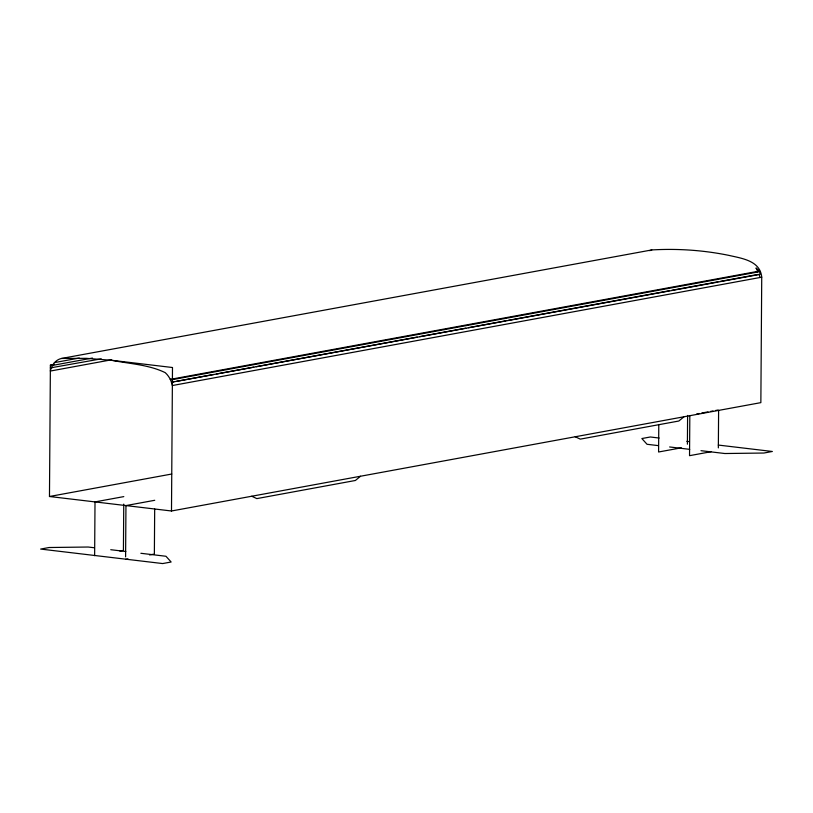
<?xml version="1.0" encoding="UTF-8"?>
<svg xmlns="http://www.w3.org/2000/svg" width="813" height="813" viewBox="0 0 813 813"><rect width="100%" height="100%" fill="white"/><g stroke="black" fill="none" stroke-linecap="round" stroke-linejoin="round"><path stroke-width="1.22" d="M111.483 359.803L50.345 371.043C51.544 365.281 55.487 359.742 61.503 358.462L651.792 249.937C677.615 248.432 703.55 250.191 728.895 255.384C741.771 258.371 760.277 260.638 761.73 277.192L760.856 402.638L171.492 510.991L49.471 496.499L50.396 365.149L54.136 364.458M94.633 555.675L95.009 501.906L123.8 496.611M123.749 504.111L123.424 550.381L119.826 551.051M125.598 556.854L125.954 505.584L154.744 500.29M154.683 509.04L154.368 554.06L149.572 554.944M171.492 510.991L172.488 367.517L111.483 360.271L86.442 358.34L61.503 358.462M658.784 424.488L658.591 451.998L681.385 447.811M687.402 444.203L687.605 415.443M689.82 415.656L689.536 455.676L711.131 451.703M718.346 447.882L718.611 410.362M760.074 271.603L172.407 379.641L170.263 379.386L757.929 271.339L756.141 268.138L760.074 271.603L760.053 274.357L171.421 382.273L173.921 381.815M756.69 272.223L757.807 270.719L756.141 268.138M360.494 476.245L355.393 480.483L256.827 498.603L251.766 496.235M683.967 416.774L678.855 421.012L580.289 439.132L575.238 436.764M649.709 250.678L651.792 249.937M54.369 362.628L79.318 358.035M92.458 358.055L52.53 365.403L50.396 365.149M52.865 367.446L50.376 367.903L101.249 358.838M176.411 381.358L213.839 374.478M216.339 374.021L253.768 367.141M256.268 366.683L417.221 337.09M419.711 336.633L465.879 328.147M468.369 327.68L505.808 320.8M508.298 320.342L669.251 290.749M671.751 290.292L717.92 281.806M720.409 281.349L757.838 274.469M761.73 277.192L172.366 385.535C171.38 380.616 168.982 376.043 165.232 372.659C148.749 364.61 129.358 363.787 111.483 360.271M49.471 496.499L171.756 474.02M696.751 413.949L699.241 413.492M701.741 413.034L707.981 411.886M710.471 411.429L712.971 410.971M715.47 410.514L717.96 410.057M125.578 559.354L127.976 558.917M659.14 438.034L650.339 436.988L641.864 438.542L647.036 444.284L658.327 445.626M686.812 441.317L689.333 441.622M718.265 445.057L772.35 451.479L763.885 453.034L724.84 453.522L700.999 450.687M669.627 446.967L689.709 449.345M94.43 547.769L88.16 547.027L49.115 547.515L40.65 549.07L162.661 563.561L171.137 562.007L165.964 556.265L140.862 553.287M110.751 549.71L125.802 551.499M759.088 274.235L760.033 277.497"/></g></svg>
